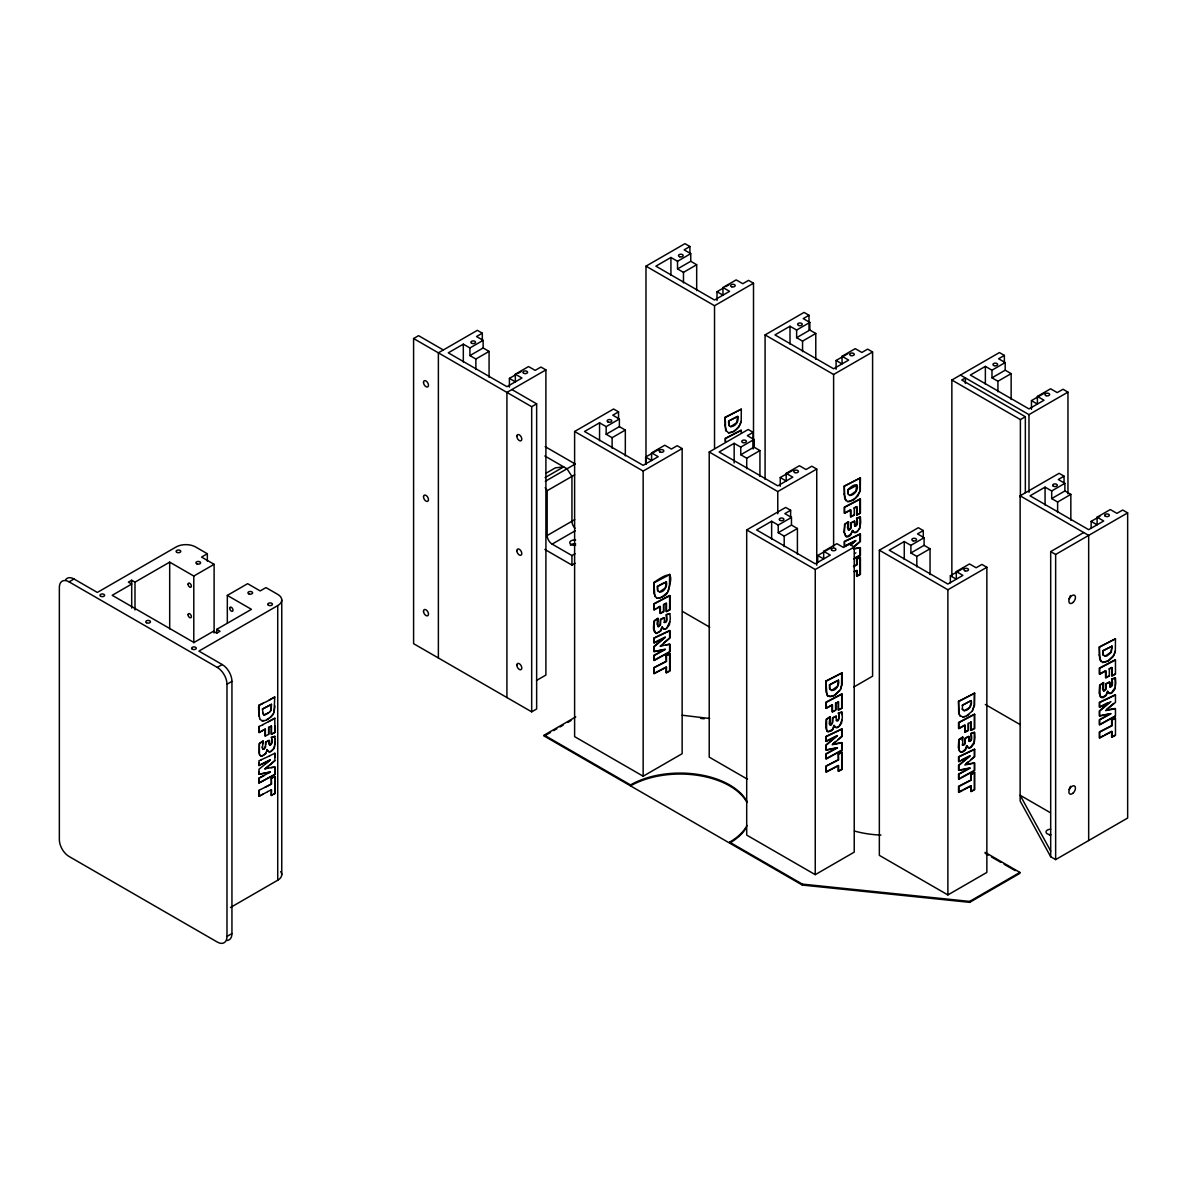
<?xml version="1.0" encoding="UTF-8"?>
<svg xmlns="http://www.w3.org/2000/svg" width="1187" height="1187" viewBox="0 0 1187 1187"><rect width="100%" height="100%" fill="white"/><g stroke="black" fill="none" stroke-linecap="round" stroke-linejoin="round"><path stroke-width="1.5" d="M216.746 633.057L216.746 629.347L251.436 609.332L227.325 595.414L227.325 623.22M274.761 776.461L274.761 793.539L273.618 794.118M741.311 433.329L741.311 430.332L725.509 438.611L725.539 441.727M274.761 766.861L274.761 774.428L260.502 782.144M274.761 753.196L274.924 760.733L264.894 768.835L268.188 768.197M274.894 757.172L274.924 753.285L269.404 755.867M656.396 597.892L653.963 593.634L653.814 582.565C673.43 568.647 672.851 575.547 667.554 592.387C666.367 596.883 656.263 598.841 656.841 597.966M654.868 596.631L653.814 582.565M725.183 425.094L725.183 417.23L741.311 409.144L741.192 421.266L738.922 427.053L734.145 431.43L728.536 432.825L725.658 430.139L725.183 425.094L726.236 431.296M725.509 425.287L725.183 417.23M827.843 695.879L826.048 692.08L825.9 681.012L842.028 672.925L841.924 685.047L840.485 689.469L834.862 695.211L830.158 696.71L827.502 695.686L828.481 696.339M826.953 695.078L825.9 681.012M844.283 493.851L844.283 485.987L860.412 477.901L860.293 490.023L858.008 495.81L853.23 500.187L847.622 501.582L844.758 498.896L844.283 493.851L845.886 500.677M844.61 494.044L844.283 485.987M959.927 715.538L958.681 712.348L958.547 701.28L974.675 693.193L974.557 705.315L972.272 711.102L966.218 716.147L962.791 716.978L959.6 715.346L960.149 715.969M959.022 714.203L958.547 701.28M1099.34 654.764L1099.34 646.9L1115.468 638.814L1115.35 650.921L1113.065 656.723L1108.287 661.1L1102.678 662.494L1099.815 659.809L1099.34 654.764L1100.942 661.574M1099.666 654.957L1099.34 646.9M258.974 771.802L258.959 774.206L270.235 771.965L268.915 772.752M259.122 783.168L259.122 778.168L264.078 775.571M258.974 763.137L258.959 765.511L270.384 759.917L265.324 763.953M259.122 765.6L258.959 760.748L261.452 759.828M274.761 697.006L269.286 700.048L274.761 697.006L274.034 712.185L274.983 705.983M668.4 591.022L669.498 586.408L669.616 574.285M840.485 689.469L841.583 684.854L841.702 672.732M860.293 490.023L860.071 477.708M972.272 711.102L974.23 705.123L974.334 693M265.354 736.177L265.354 729.144L259.122 732.587L259.122 726.578M268.766 727.379L268.766 734.338L265.176 736.074L265.176 729.041L258.959 732.483L258.959 726.489L262.891 724.782M835.559 703.001L835.559 709.974M968.191 723.284L968.191 730.242M271.378 795.513L271.511 789.785L267.565 791.566M271.363 704.351L271.229 709.485L271.363 704.351L262.446 709.054L263.084 713.847L262.757 713.031M666.159 582.031C667.999 583.559 664.987 592.803 659.453 592.016L657.45 590.206L657.301 586.333L664.408 582.594M657.776 591.022L657.628 586.526L666.56 581.823M728.61 422.572L728.67 420.999L737.928 416.489C739.011 421.162 735.792 426.474 730.821 426.682L729.144 425.688L728.61 422.572L729.144 425.688M728.937 422.75L728.996 421.192M838.245 680.477C840.084 682.006 837.072 691.235 831.538 690.463L829.535 688.653L829.387 684.78L836.494 681.026M829.861 689.469L829.713 684.973L838.645 680.27M848.245 493.822L847.755 489.756C861.807 476.195 858.75 495.068 849.907 495.439L848.245 494.445L848.097 489.949L857.014 485.246M962.509 709.114L962.36 705.241L971.278 700.538C972.361 705.212 969.156 710.523 964.17 710.731L962.182 708.921L962.509 709.737M1104.963 656.352L1110.928 652.153L1112.071 646.143L1111.255 652.346L1107.026 655.936L1103.302 655.358L1102.812 650.654L1111.67 646.351M1103.302 655.358L1103.153 650.847L1112.071 646.143M275.058 741.371L274.36 747.498M275.028 744.62L274.983 738.878M1115.246 686.131L1115.127 677.836L1111.67 679.009L1111.996 684.825L1110.379 686.961M659.453 592.016L665.417 587.832L666.233 581.63M730.821 426.682L736.786 422.498L737.587 416.296L730.094 420.243M831.538 690.463L837.503 686.279L838.319 680.077M849.907 495.439L855.872 491.255L856.688 485.053M964.17 710.731L969.334 707.675L971.352 702.763M259.463 754.294L259.27 743.507L263.01 741L262.431 748.24M669.735 621.795L666.946 627.789M859.937 526.716L860.071 516.938L856.613 518.096L856.94 523.912L854.922 525.975M841.82 720.242L839.862 725.391M728.536 432.825C733.492 433.225 740.406 426.37 741.192 421.266M1114.578 653.889L1115.35 650.921M262.52 744.308L263.173 741.089L259.434 743.596L259.092 753.062M961.945 740.198L962.598 736.993L958.859 739.501L958.31 747.543L959.764 751.326M266.941 751.208L267.253 749.724M852.741 530.515L850.322 535.485L848.141 536.761L845.901 536.465M834.046 725.346L832.547 729.293L828.422 731.726M265.576 746.104L264.033 749.101M274.612 746.015L273.796 748.715L271.304 751.267A5.267 3.042 -60 0 1 268.336 751.371L267.594 750.614M1114.979 687.629L1111.522 692.778A5.267 3.042 -60 0 1 1108.554 692.882L1107.471 691.235L1105.972 695.181L1101.848 697.615M849.566 501.597L855.486 498.095L860.011 491.492M268.692 712.719C255.68 718.862 272.327 712.601 271.066 709.396M268.885 718.432C259.968 723.343 274.212 716.874 273.871 712.096M858.943 529.328L859.522 528.096M266.303 752.35L263.588 755.392M270.324 717.482L273.366 713.639M1102.678 662.494L1107.961 660.907L1113.91 655.343M273.633 748.626L271.14 751.178A5.267 3.042 -60 0 1 268.173 751.267M661.485 597.432L667.554 592.387M833.571 695.879L839.639 690.834M858.231 530.366L856.465 531.88A5.267 3.042 -60 0 1 853.498 531.969L852.919 531.316M271.229 763.553L274.761 760.63M271.393 763.656L265.057 768.924M663.503 643.087L669.616 637.909L669.616 630.475L653.814 638.027L653.814 642.79L665.076 637.107L653.814 646.559L653.814 651.485L665.106 649.244L653.814 655.343L653.814 660.343L669.616 651.708L669.616 644.14L665.862 644.867M853.957 546.51L860.071 541.331L860.071 533.898L844.283 541.45L844.283 546.213L855.545 540.53L850.649 544.655M854.284 546.703L860.412 541.524L860.412 534.076L844.61 541.643L844.61 546.391L855.872 540.723L850.975 544.848M838.185 739.278L841.702 736.355L841.702 728.922L825.9 736.474L825.9 741.237L837.161 735.554L825.9 745.006L825.9 749.932L837.191 747.691L825.9 753.79L825.9 758.79L841.702 750.154L841.702 742.587L834.965 743.819M970.818 759.546L974.334 756.623L974.334 749.19L958.547 756.742L958.547 761.505L960.016 760.689M1113.629 703.401L1106.521 709.44M268.87 761.119L258.959 769.28L259.122 774.295L270.399 772.054L258.959 778.064L258.959 783.064L274.924 774.517L274.924 766.965L270.992 767.588M1109.088 702.645L1099.34 710.879L1099.34 715.82L1110.617 713.565L1099.34 719.678L1099.34 724.678L1115.127 716.028M833.096 743.552L835.589 741.534M965.728 763.82L968.221 761.802M269.197 760.63L270.221 759.828L260.443 764.695M839.031 726.236L838.096 726.904A5.267 3.042 -60 0 1 835.114 726.993M966.218 716.147L968.8 714.619M854.581 553.646L855.886 552.86M960.09 778.138L958.547 779.058L958.547 774.058L969.824 767.959L958.547 770.2L958.547 765.274L969.809 755.822L961.663 759.843M511.879 389.544L536.643 403.847L536.643 708.995L531.687 711.844L413.595 643.666L413.595 338.532L418.551 335.669L443.33 349.972M469.918 347.969L469.918 355.596L483.139 347.969L483.139 340.343L469.918 347.969L463.316 344.156L448.285 352.836L506.923 386.68L521.954 378.015L515.336 374.202L515.336 381.828L509.401 378.386L509.401 387.125M482.308 340.58L482.308 333.191L476.521 336.529L483.139 340.343M227.325 595.414L247.638 583.678L260.19 590.933L265.962 587.595L277.728 594.375A13.74 7.923 0 0 1 277.728 605.593L198.912 651.099L222.236 664.557A13.74 7.923 60 0 1 231.94 681.383L231.94 933.576L226.984 936.439A13.74 7.923 60 0 1 217.28 942.048L69.069 856.48A13.74 7.923 60 0 1 59.35 839.654L59.35 587.461A13.74 7.923 60 0 1 69.069 581.853L74.009 578.989L97.334 592.447L176.151 546.955A13.74 7.923 0 0 1 195.573 546.955L207.339 553.736L207.339 561.154M469.918 355.596L475.868 359.038L489.074 351.411L489.074 377.258M645.98 464.384L645.98 266.155L684.958 243.661L689.914 246.51L689.914 253.929M677.525 261.288L677.525 268.93L690.745 261.288L690.745 253.662L677.525 261.288L670.922 257.475L655.892 266.155L714.529 300.014L729.56 291.334L722.942 287.521L722.942 295.148L717.007 291.72L717.007 300.459M689.914 246.51L684.142 249.849L690.745 253.662M214.105 632.938L214.105 564.329L193.793 576.051L169.682 562.134L134.992 582.149L131.698 580.25L128.389 582.149L131.698 584.063L112.201 595.31L193.956 642.508L213.437 631.261L216.746 633.175L220.055 631.261L216.746 629.347M677.525 268.93L683.475 272.357L696.68 264.731L696.68 290.622M515.336 374.202L528.556 366.56L535.159 370.374L540.946 367.05L545.901 369.899L545.901 675.047L536.539 680.448M509.401 378.386L515.262 375.003M518.2 373.311L521.138 371.605M207.339 553.736L201.553 557.074L214.105 564.329M545.901 369.899L506.923 392.407L506.923 697.541M722.942 287.521L736.163 279.895L742.765 283.708L748.552 280.369L753.508 283.233L753.508 448.107M717.007 291.72L722.868 288.322M725.806 286.631L728.744 284.939M413.595 338.532L531.687 406.711L536.643 403.847M645.98 266.155L714.529 305.727L753.508 283.233M645.639 464.043L645.639 457.054L651.589 460.482L651.589 452.855L664.794 445.229L671.397 449.042L677.183 445.704L682.139 448.567L682.139 753.7L643.161 776.209L574.612 736.637L574.612 431.489L613.59 408.996L618.546 411.844L618.546 419.248M606.156 426.637L606.156 434.264L619.377 426.637L619.377 418.996L606.156 426.637L599.554 422.809L584.523 431.489L643.161 465.349L658.192 456.669L651.589 452.855M618.546 411.844L612.774 415.183L619.377 418.996M765.081 479.414L765.081 334.912L804.059 312.418L809.015 315.267L809.015 330.09M796.625 330.045L796.625 337.687L809.831 330.045L809.831 322.419L796.625 330.045L790.008 326.232L774.977 334.912L833.615 368.771L848.646 360.091L842.043 356.278L842.043 363.905L836.093 360.477L836.093 369.216M809.015 315.267L803.228 318.606L809.831 322.419M546.139 473.183L555.427 467.826L563.677 466.877L545.1 477.604M606.156 434.264L612.106 437.691L625.326 430.065L625.326 455.912M69.069 581.853L217.28 667.42L222.236 664.557M545.308 481.299L575.25 464.013L545.174 446.653M796.625 337.687L802.56 341.114L815.781 333.488L815.781 359.379M575.042 553.765L571.941 555.546L552.118 544.106A7.003 4.051 60 0 1 547.162 535.53L547.162 490.706L574.701 474.815M226.984 936.439L226.984 684.246L231.94 681.383M645.639 457.054L658.844 449.413M725.509 417.423L741.311 409.144M574.612 431.489L643.161 471.061L682.139 448.567M842.043 356.278L855.248 348.652L861.866 352.465L867.638 349.126L872.593 351.99L872.593 676.189L853.883 686.991M836.093 360.477L847.844 353.696M547.162 535.53L574.701 519.639M765.081 334.912L833.615 374.484L872.593 351.99M740.985 430.139L725.183 438.418L725.212 441.549M747.484 779.221L709.218 757.128L709.218 451.995L748.196 429.486L753.151 432.35L753.151 448.983M552.118 544.106L575.354 530.693M740.762 447.128L740.762 454.755L753.982 447.128L753.982 439.502L740.762 447.128L734.159 443.315L719.129 451.995L777.767 485.839L792.797 477.174L786.195 473.361L786.195 480.987L780.245 477.545L780.245 486.284M753.151 432.35L747.38 435.688L753.982 439.502M274.924 718.298L262.728 724.693M740.762 454.755L746.712 458.197L759.932 450.57L759.932 476.417M544.863 549.447L571.941 565.086L575.042 563.306M786.195 473.361L799.4 465.719L806.003 469.533L811.789 466.209L816.745 469.058L816.745 565.235M780.245 477.545L793.45 469.918M951.855 576.051L951.855 380.018L999.409 352.554L1004.365 355.417L1004.365 362.807M991.976 370.196L991.976 377.822L1005.196 370.196L1005.196 362.569L991.976 370.196L985.373 366.382L970.343 375.062L1028.981 408.907L1044.011 400.242L1037.408 396.413L1037.408 404.055L1031.458 400.612L1031.458 409.352M1004.365 355.417L998.593 358.756L1005.196 362.569M709.218 451.995L777.767 491.566L816.745 469.058M991.976 377.822L997.926 381.264L1011.146 373.638L1011.146 399.485M817.724 562.49L817.724 555.486L823.674 558.929L823.674 551.302L836.88 543.676L843.482 547.489L849.269 544.15L854.225 547.014L854.225 852.147L815.246 874.656L746.697 835.084L746.697 529.936L785.675 507.428L790.631 510.291L790.631 517.695M654.156 582.758L669.943 574.478M778.242 525.069L778.242 532.711L791.462 525.069L791.462 517.443L778.242 525.069L771.639 521.256L756.609 529.936L815.246 563.795L830.277 555.115L823.674 551.302M790.631 510.291L784.859 513.63L791.462 517.443M844.61 486.18L860.412 477.901M778.242 532.711L784.192 536.138L797.412 528.512L797.412 554.359M1037.408 396.413L1050.614 388.787L1057.216 392.6L1063.003 389.262L1067.959 392.125L1067.959 493.837M1031.458 400.612L1044.664 392.986M951.855 380.018L1020.39 419.59L1025.345 416.726L1025.345 492.56M960.431 375.062L1028.981 414.634L1067.959 392.125M817.724 555.486L830.93 547.86M746.697 529.936L815.246 569.508L854.225 547.014M230.441 907.521L277.728 880.22A13.74 7.923 0 0 0 280.696 871.57M985.121 852.34L1019.885 872.415L1019.885 873.365L969.675 902.357L802.308 885.057L544.225 736.059L544.225 735.109L575.754 716.903M544.225 736.059L550.531 732.424M553.691 730.598L556.837 728.773M559.997 726.963L563.142 725.138M567.876 722.408L571.036 720.583M950.357 582.758L950.357 575.769L956.307 579.197L956.307 571.57L969.512 563.944L976.129 567.757L981.901 564.418L986.857 567.282L986.857 872.415L947.879 894.924L879.344 855.352L879.344 550.204L918.323 527.711L923.278 530.559L923.278 537.963M910.889 545.352L910.889 552.979L924.094 545.352L924.094 537.711L910.889 545.352L904.271 541.539L889.241 550.204L947.879 584.063L962.909 575.383L956.307 571.57M923.278 530.559L917.492 533.898L924.094 537.711M1091.15 528.363L1091.15 521.375L1097.1 524.802L1097.1 517.176L1110.305 509.549L1116.908 513.363L1122.694 510.024L1127.65 512.888L1127.65 818.036L1055.644 859.611L1050.688 856.747L1020.137 800.958L1020.137 495.825L1059.116 473.316L1064.056 476.18L1064.056 483.569M910.889 552.979L916.824 556.406L930.044 548.78L930.044 574.642M1051.682 490.958L1051.682 498.585L1064.887 490.958L1064.887 483.332L1051.682 490.958L1045.064 487.145L1030.034 495.825L1088.672 529.669L1103.702 520.989L1097.1 517.176M1064.056 476.18L1058.285 479.518L1064.887 483.332M1051.682 498.585L1057.617 502.027L1070.837 494.385L1070.837 520.247M950.357 575.769L963.577 568.143M879.344 550.204L947.879 589.776L986.857 567.282M1091.15 521.375L1099.963 516.286M1050.688 856.747L1050.688 551.599L1083.716 532.533M826.241 681.204L842.028 672.925M1050.688 551.599L1055.644 554.463L1127.65 512.888M958.873 701.472L974.675 693.193M1099.666 647.078L1115.468 638.814M1115.127 659.809L1099.34 668.088L1099.34 674.097L1105.557 670.655L1105.557 677.688L1108.984 675.848M747.038 825.455A70.078 40.462 0 0 1 729.619 842.147L802.308 884.107L969.675 901.408L1019.885 872.415M655.877 608.59L653.814 609.762L653.814 603.768L669.616 595.473L669.616 609.673L666.13 611.468L666.174 603.13L663.474 604.569L663.474 611.528M262.906 794.222L259.122 796.329L259.122 790.423M272.283 795.008L271.215 795.424L271.333 789.696M961.604 777.307L972.999 771.135M962.331 790.112L958.547 792.219L958.547 786.313L970.921 779.963L970.803 774.354L974.334 772.455L974.334 789.548M1103.124 735.732L1099.34 737.839L1099.34 731.934L1111.715 725.583L1111.596 719.96L1115.127 718.061M268.514 721.651L274.761 718.194L274.924 732.498L271.437 734.293L271.467 725.94L268.603 727.29L268.603 734.249M657.272 607.833L660.046 606.32L660.046 613.353L662.331 612.136M272.491 777.678L274.924 776.55L274.924 793.643L272.105 794.919M264.864 787.441L271.333 783.969L271.215 778.36L272.669 777.782M853.423 566.407L856.658 564.671L856.539 559.062L860.071 557.163L860.071 574.241L856.539 576.125L856.658 570.398L854.15 571.644M853.75 566.6L856.999 564.864L856.866 559.255L860.412 557.356L860.412 574.434L856.866 576.303L856.999 570.591L854.477 571.837M853.928 507.991L856.628 506.552L856.599 514.891L860.071 513.096L860.071 498.896L844.283 507.175L844.283 513.185L850.5 509.742L850.5 516.775L853.928 514.95M834.416 710.583L832.132 711.799L832.132 704.766L825.9 708.209L825.9 702.2L841.702 693.92L841.702 708.12L838.215 709.915L838.259 701.576M967.049 730.851L964.764 732.067L964.764 725.034L958.547 728.477L958.547 722.482L974.334 714.203L974.334 728.388L970.862 730.183L970.892 721.844M1108.984 668.889L1111.685 667.45L1111.655 675.804L1115.127 674.008M267.728 791.67L258.959 796.225L258.959 790.319L271.511 784.073L271.378 778.449M963.933 789.266L970.921 785.69L970.803 791.417L973.206 790.112M1104.726 734.887L1111.715 731.311L1111.596 737.023L1115.127 735.154M271.526 704.44L262.446 709.054M854.714 557.949L860.071 555.13L860.071 547.563L853.334 548.795M853.705 558.854L860.412 555.323L860.412 547.756L853.676 548.987M259.597 718.298C260.22 721.117 257.653 707.14 258.959 705.286L269.449 700.137M1107.382 702.941L1099.34 707.111L1099.34 702.363L1115.127 694.796M663.963 617.626L660.402 619.362L660.135 624.733L658.117 626.602M836.049 716.058L832.488 717.809L832.221 723.18L830.203 725.049M258.959 705.286L263.173 703.253M261.288 759.725L269.568 755.956M962.063 751.875L965.179 749.576L966.678 745.614L967.761 747.261A5.267 3.042 -60 0 0 970.729 747.172L974.201 742.009L974.334 732.231L970.877 733.403L971.203 739.219L969.586 741.356M274.924 736.326L271.289 737.394C274.998 742.483 267.461 749.932 269.093 740.347L265.547 742.083L265.443 747.558L263.262 749.323M669.616 613.516L666.159 614.673L666.471 620.489L664.453 622.552M269.998 745.362L271.437 743.893L271.66 739.768M271.452 737.498L274.152 736.608M848.586 530.025L850.604 528.156L850.856 522.784L854.417 521.048L854.595 525.648C858.26 527.607 857.563 520.158 856.94 518.289L860.412 517.117L860.709 522.265L859.848 528.289L856.791 532.058A5.267 3.042 -60 0 1 853.824 532.162L852.414 530.322L850.916 534.269L846.791 536.702M1103.628 690.923L1105.646 689.068L1105.913 683.697L1109.474 681.946L1110.305 687.08M962.85 745.317L964.868 743.448L965.12 738.077L968.681 736.341L969.512 741.46M658.073 598.263L660.254 597.907M263.915 720.717L261.971 720.687L265.22 720.524M828.155 696.146L832.339 696.339M962.791 716.978L964.972 716.622M1115.127 708.476L1108.391 709.707M663.207 645.565L660.091 646.307L669.943 638.102L669.943 630.668L654.156 638.22L654.156 642.983L665.417 637.3L654.156 646.752L654.156 651.678L665.432 649.437L654.156 655.536L654.156 660.536L669.943 651.9L669.943 644.333L662.88 645.387M268.025 768.108L273.336 767.336M967.598 764.102L974.334 762.855L974.334 770.422M656.337 633.279L660.462 630.861L661.96 626.899L663.37 628.739A5.267 3.042 -60 0 0 666.337 628.65L669.394 624.866L670.254 618.842L669.943 613.694L666.486 614.866C667.094 616.75 667.791 624.184 664.141 622.24M261.466 756L265.754 753.671L267.09 749.62L267.758 750.718M262.653 755.971L260.576 755.763M682.228 715.242L709.663 718.491M700.508 718.358L704.173 718.803M1109.979 686.887C1113.599 687.481 1112.338 681.264 1111.996 679.201L1115.468 678.029L1115.765 683.178L1114.905 689.202L1111.848 692.971A5.267 3.042 -60 0 1 1108.881 693.074L1107.797 691.428L1106.299 695.374L1103.198 697.674L1100.23 696.754M969.186 741.267C972.806 741.875 971.545 735.658 971.203 733.581L974.675 732.424L974.972 737.557L974.112 743.581L971.055 747.365A5.267 3.042 -60 0 1 968.088 747.454L967.004 745.807C966.915 749.22 962.761 754.205 959.437 751.134M960.164 751.757L961.055 751.994M827.532 731.489L830.87 731.311L832.873 729.486L834.372 725.539L834.876 726.533M264.419 714.648L262.92 713.743M262.134 720.791L260.012 719.352M962.242 744.976L964.69 744.635L965.461 738.269L969.007 736.533L969.186 741.133M262.653 748.982L263.425 749.412M1005.196 370.196L1011.146 373.638M1025.345 416.726L961.752 380.018L965.387 377.926L965.387 383.475M690.745 261.288L696.68 264.731M809.831 330.045L815.781 333.488M1064.887 490.958L1070.837 494.385M1020.137 495.825L1088.672 535.396L1088.672 840.53M753.982 447.128L759.932 450.57M848.527 501.686L847.622 501.582M924.094 545.352L930.044 548.78M482.308 333.191L477.352 330.327L438.374 352.836L438.374 657.969M791.462 525.069L797.412 528.512M483.139 347.969L489.074 351.411M619.377 426.637L625.326 430.065M985.329 704.485L1020.39 724.738M970.877 700.745L962.36 705.241M544.833 455.986L566.985 468.776L571.941 476.402L571.941 521.227A7.003 4.051 60 0 0 574.998 528.274M1050.332 812.68L1020.137 795.245L1050.688 851.02M682.644 611.528L709.737 627.181M985.121 853.29L988.281 855.115M991.442 856.94L1000.923 862.415M1004.083 864.24L1015.152 870.635M544.225 735.109L630.534 784.933A70.078 40.462 0 0 1 747.038 801.626M270.71 710.642L269.909 711.785M258.959 713.164L259.092 716.354M1101.284 697.57L1099.103 693.163L1099.652 685.107L1103.391 682.599L1102.515 688.49L1103.969 691.116L1105.987 689.261L1106.254 683.89L1109.8 682.139L1109.979 686.754M846.227 536.658L844.046 532.251L844.595 524.209L848.334 521.701L847.459 527.577L848.913 530.218L850.931 528.349L851.198 522.977L854.744 521.227L854.922 525.841M826.805 730.866L827.858 731.682M655.773 633.235L653.918 629.021L654.467 620.964L658.206 618.472L657.85 626.454M259.849 755.14L260.739 755.867M836.227 720.672C839.877 722.616 839.179 715.182 838.571 713.313L842.028 712.141L842.34 717.289L841.479 723.313L838.423 727.082A5.267 3.042 -60 0 1 835.455 727.186L834.535 726.34M269.761 745.377L269.256 740.436L265.71 742.187L265.829 744.427M545.189 487.664L547.162 490.706M845.5 536.034L844.372 532.444L844.921 524.387L848.66 521.894L848.304 529.877M827.131 731.058L825.677 727.275L826.226 719.233L829.95 716.725L829.223 723.877L831.315 725.02L832.859 722.008L832.829 718.001L836.375 716.251C835.025 725.658 841.168 717.601 838.245 713.12L841.702 711.963L841.924 714.604M259.3 754.19L260.012 755.244M662.791 628.086L662.287 627.092L660.788 631.039L656.663 633.472C651.693 631.707 653.978 624.629 654.126 620.786L657.865 618.279L657.005 624.154L658.459 626.795L660.476 624.926L660.729 619.555L664.29 617.804L664.468 622.418M1103.361 690.789L1103.717 682.792L1099.978 685.3L1100.008 695.997M962.568 745.169L962.924 737.186L959.185 739.694L959.215 750.377M829.936 724.901L830.292 716.903L826.553 719.411L826.582 730.109M262.817 749.086L262.134 746.89M274.761 736.237L275.147 738.982M271.304 725.85L271.274 734.189L274.761 732.394L274.731 725.702M1057.617 502.027L1057.617 512.502M1055.644 554.463L1055.644 859.611M1045.064 487.145L1045.064 505.024M1028.981 414.634L1028.981 492.308M1020.39 419.59L1020.39 497.264M997.926 381.264L997.926 391.755M985.373 366.382L985.373 384.262M969.675 901.408L969.675 902.357M947.879 589.776L947.879 894.924M916.824 556.406L916.824 566.896M904.271 541.539L904.271 559.418M833.615 374.484L833.615 546.777M815.246 569.508L815.246 874.656M802.56 341.114L802.56 351.604M802.308 884.107L802.308 885.057M790.008 326.232L790.008 344.111M784.192 536.138L784.192 546.628M777.767 491.566L777.767 513.763M771.639 521.256L771.639 539.135M746.712 458.197L746.712 468.687M734.159 443.315L734.159 462.989M729.619 842.147L729.619 843.096A70.078 40.462 0 0 0 746.222 827.843M714.529 305.727L714.529 448.389M683.475 272.357L683.475 282.847M670.922 257.475L670.922 275.354M643.161 471.061L643.161 776.209M630.534 784.933L630.534 785.883A70.078 40.462 0 0 1 747.038 802.575M612.106 437.691L612.106 448.182M599.554 422.809L599.554 440.689M571.941 555.546L571.941 565.086M531.687 406.711L531.687 711.844M475.868 359.038L475.868 369.528M463.316 344.156L463.316 362.035M281.749 599.984L281.749 874.611M277.728 605.593L277.728 880.22M259.122 705.375L259.122 713.253M193.793 576.051L193.793 642.82M169.682 562.134L169.682 628.887M134.992 582.149L134.992 609.97M131.698 580.25L131.698 608.07M217.28 667.42A13.74 7.923 60 0 1 226.984 684.246M65.611 579.746A13.74 7.923 60 0 1 74.009 578.989M231.94 933.576A13.74 7.923 60 0 1 227.088 940.49M575.636 545.278A4.674 2.7 0 0 1 569.745 542.682A4.674 2.7 0 0 1 575.636 540.07M570.368 545.145A4.674 2.7 0 0 1 575.636 543.883M1070.392 595.562A4.674 2.7 -60 0 1 1068.849 598.767M1070.392 786.284A4.674 2.7 -60 0 1 1068.849 789.489M1050.688 834.654A4.674 2.7 0 0 1 1046.014 831.953A4.674 2.7 0 0 1 1050.688 829.253M1049.471 835.069A4.674 2.7 0 0 1 1050.688 834.98M880.902 835.054A70.078 40.462 0 0 1 854.447 831.019M666.011 628.457A5.267 3.042 -60 0 1 663.029 628.546M669.616 653.74L669.616 670.818L666.07 672.703L666.204 666.975L653.814 673.504L653.814 667.598L666.204 661.248L666.07 655.639L669.616 653.74M669.943 653.933L669.943 671.011L666.411 672.881L666.53 667.168L654.156 673.697L654.156 667.791L666.53 661.441L666.411 655.832L669.943 653.933M841.702 752.187L841.702 769.265L838.17 771.135L838.289 765.422L825.9 771.951L825.9 766.045L838.289 759.695L838.17 754.086L841.702 752.187M842.028 752.38L842.028 769.458L838.497 771.327L838.615 765.615L826.241 772.143L826.241 766.238L838.615 759.888L838.497 754.264L842.028 752.38M974.675 772.648L974.675 789.726L971.129 791.61L971.263 785.883L958.873 792.412L958.873 786.506L971.263 780.156L971.129 774.547L974.675 772.648M1115.468 718.254L1115.468 735.346L1111.922 737.216L1112.041 731.489L1099.666 738.032L1099.666 732.127L1112.041 725.776L1111.922 720.153L1115.468 718.254M669.943 595.666L669.943 609.866L666.471 611.661L666.5 603.322L663.8 604.747L663.8 611.72L660.373 613.545L660.373 606.512L654.156 609.955L654.156 603.946L669.943 595.666M842.028 694.113L842.028 708.313L838.556 710.108L838.586 701.769L835.885 703.194L835.885 710.167L832.458 711.992L832.458 704.959L826.241 708.402L826.241 702.392L842.028 694.113M860.412 499.089L860.412 513.288L856.925 515.084L856.955 506.745L854.254 508.17L854.254 515.143L850.842 516.968L850.842 509.935L844.61 513.377L844.61 507.368L860.412 499.089M974.675 714.381L974.675 728.581L971.189 730.376L971.218 722.037L968.518 723.476L968.518 730.435L965.105 732.26L965.105 725.227L958.873 728.67L958.873 722.66L974.675 714.381M1115.468 660.002L1115.468 674.201L1111.982 675.996L1112.011 667.643L1109.311 669.082L1109.311 676.041L1105.883 677.881L1105.883 670.848L1099.666 674.29L1099.666 668.281L1115.468 660.002M842.028 729.1L842.028 736.548L832.176 744.753L842.028 742.78L842.028 750.347L826.241 758.983L826.241 753.982L837.518 747.869L826.241 750.125L826.241 745.184L837.503 735.747L826.241 741.415L826.241 736.667L842.028 729.1M974.675 749.383L974.675 756.816L964.808 765.021L974.675 763.048L974.675 770.615L958.873 779.251L958.873 774.25L970.15 768.152L958.873 770.393L958.873 765.467L970.135 756.015L958.873 761.698L958.873 756.935L974.675 749.383M1115.468 694.988L1115.468 702.437L1105.601 710.627L1115.468 708.654L1115.468 716.221L1099.666 724.871L1099.666 719.871L1110.943 713.758L1099.666 715.998L1099.666 711.072L1110.928 701.621L1099.666 707.304L1099.666 702.541L1115.468 694.988M188.065 614.732A2.329 1.35 60 0 0 190.543 617.819A2.329 1.35 60 0 0 190.543 614.51A2.329 1.35 60 0 0 188.065 614.732M229.685 608.248A2.329 1.35 60 0 0 232.162 611.335A2.329 1.35 60 0 0 232.162 608.026A2.329 1.35 60 0 0 229.685 608.248M188.065 584.227A2.329 1.35 60 0 0 190.543 587.298A2.329 1.35 60 0 0 190.543 584.004A2.329 1.35 60 0 0 188.065 584.227M197.087 563.959A2.329 1.35 0 0 0 200.588 562.801A2.329 1.35 0 0 0 197.087 561.629A2.329 1.35 0 0 0 197.087 563.959M249.107 594.004A2.329 1.35 0 0 0 252.608 592.832A2.329 1.35 0 0 0 249.107 591.66A2.329 1.35 0 0 0 249.107 594.004M100.643 596.26A2.329 1.35 0 0 0 104.545 595.666A2.329 1.35 0 0 0 101.681 594.004A2.329 1.35 0 0 0 100.643 596.26M176.774 552.311A2.329 1.35 0 0 0 180.691 551.703A2.329 1.35 0 0 0 177.827 550.056A2.329 1.35 0 0 0 176.774 552.311M268.44 605.236A2.329 1.35 0 0 0 272.357 604.628A2.329 1.35 0 0 0 269.494 602.966A2.329 1.35 0 0 0 268.44 605.236M192.309 649.185A2.329 1.35 0 0 0 196.211 648.577A2.329 1.35 0 0 0 193.347 646.93A2.329 1.35 0 0 0 192.309 649.185M146.476 622.73A2.329 1.35 0 0 0 150.378 622.122A2.329 1.35 0 0 0 147.514 620.475A2.329 1.35 0 0 0 146.476 622.73M798.762 325.505A2.329 1.35 0 0 0 802.264 324.333A2.329 1.35 0 0 0 798.762 323.161A2.329 1.35 0 0 0 798.762 325.505M850.782 355.536A2.329 1.35 0 0 0 854.284 354.364A2.329 1.35 0 0 0 850.782 353.207A2.329 1.35 0 0 0 850.782 355.536M679.661 256.748A2.329 1.35 0 0 0 683.163 255.576A2.329 1.35 0 0 0 679.661 254.404A2.329 1.35 0 0 0 679.661 256.748M731.696 286.779A2.329 1.35 0 0 0 735.198 285.607A2.329 1.35 0 0 0 731.696 284.45A2.329 1.35 0 0 0 731.696 286.779M994.112 365.641A2.329 1.35 0 0 0 997.629 364.483A2.329 1.35 0 0 0 994.112 363.311A2.329 1.35 0 0 0 994.112 365.641M1046.148 395.686A2.329 1.35 0 0 0 1049.649 394.514A2.329 1.35 0 0 0 1046.148 393.342A2.329 1.35 0 0 0 1046.148 395.686M1073.018 602.477A4.674 2.7 -60 0 0 1074.487 595.236A4.674 2.7 -60 0 0 1068.968 600.132A4.674 2.7 -60 0 0 1073.018 602.477M1073.018 793.183A4.674 2.7 -60 0 0 1074.487 785.942A4.674 2.7 -60 0 0 1068.968 790.854A4.674 2.7 -60 0 0 1073.018 793.183M1053.329 486.195A2.329 1.35 0 0 0 1057.231 485.587A2.329 1.35 0 0 0 1054.368 483.94A2.329 1.35 0 0 0 1053.329 486.195M1105.349 516.226A2.329 1.35 0 0 0 1109.266 515.618A2.329 1.35 0 0 0 1106.403 513.971A2.329 1.35 0 0 0 1105.349 516.226M423.507 382.392A3.502 2.018 60 0 0 427.231 387.021A3.502 2.018 60 0 0 427.231 382.066A3.502 2.018 60 0 0 423.507 382.392M423.507 611.246A3.502 2.018 60 0 0 427.231 615.875A3.502 2.018 60 0 0 427.231 610.919A3.502 2.018 60 0 0 423.507 611.246M423.507 496.819A3.502 2.018 60 0 0 427.231 501.448A3.502 2.018 60 0 0 427.231 496.492A3.502 2.018 60 0 0 423.507 496.819M516.835 436.267A3.502 2.018 60 0 0 520.544 440.896A3.502 2.018 60 0 0 520.544 435.941A3.502 2.018 60 0 0 516.835 436.267M516.835 665.121A3.502 2.018 60 0 0 520.544 669.75A3.502 2.018 60 0 0 520.544 664.794A3.502 2.018 60 0 0 516.835 665.121M516.835 550.694A3.502 2.018 60 0 0 520.544 555.323A3.502 2.018 60 0 0 520.544 550.367A3.502 2.018 60 0 0 516.835 550.694M471.58 343.206A2.329 1.35 0 0 0 475.483 342.598A2.329 1.35 0 0 0 472.619 340.951A2.329 1.35 0 0 0 471.58 343.206M523.601 373.237A2.329 1.35 0 0 0 527.503 372.644A2.329 1.35 0 0 0 524.639 370.982A2.329 1.35 0 0 0 523.601 373.237M913.026 540.797A2.329 1.35 0 0 0 916.527 539.625A2.329 1.35 0 0 0 913.026 538.453A2.329 1.35 0 0 0 913.026 540.797M965.046 570.828A2.329 1.35 0 0 0 968.547 569.656A2.329 1.35 0 0 0 965.046 568.499A2.329 1.35 0 0 0 965.046 570.828M779.904 520.307A2.329 1.35 0 0 0 783.806 519.698A2.329 1.35 0 0 0 780.942 518.051A2.329 1.35 0 0 0 779.904 520.307M831.924 550.338A2.329 1.35 0 0 0 835.841 549.744A2.329 1.35 0 0 0 832.977 548.082A2.329 1.35 0 0 0 831.924 550.338M742.899 442.573A2.329 1.35 0 0 0 746.4 441.416A2.329 1.35 0 0 0 742.899 440.243A2.329 1.35 0 0 0 742.899 442.573M794.934 472.619A2.329 1.35 0 0 0 798.436 471.447A2.329 1.35 0 0 0 794.934 470.275A2.329 1.35 0 0 0 794.934 472.619M607.818 421.86A2.329 1.35 0 0 0 611.72 421.251A2.329 1.35 0 0 0 608.857 419.604A2.329 1.35 0 0 0 607.818 421.86M659.838 451.906A2.329 1.35 0 0 0 663.741 451.297A2.329 1.35 0 0 0 660.892 449.636A2.329 1.35 0 0 0 659.838 451.906"/></g></svg>
